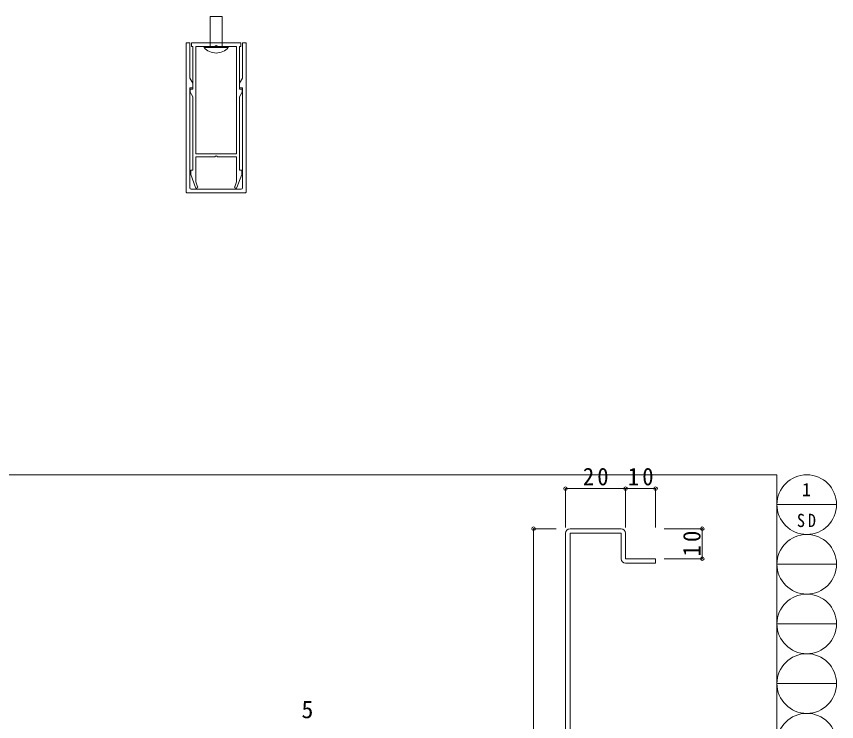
# Model space of a CAD drawing. Units: millimetres at full size, sheet at 1:2; details may follow other scales. Extents: x -1696 to 788, y -1623 to -924.
# Drawn here: x -325.8 to -52.4, y -1159.3 to -924.3 of the extents above; entities that cross this region are included whole.
import ezdxf
from ezdxf.enums import TextEntityAlignment as Align

# ---------------------------------------------------------------- set-up
doc = ezdxf.new("R2010")
doc.units = ezdxf.units.MM
doc.header["$LTSCALE"] = 2
doc.header["$PDMODE"] = 32
doc.header["$PDSIZE"] = 1.2
for name, color, linetype, lineweight in [('0-0_free', 7, 'Continuous', 9), ('1-9_hojyosen', 7, 'Continuous', 9), ('F-0', 5, 'Continuous', 9)]:
    doc.layers.add(name, color=color, linetype=linetype, lineweight=lineweight)
doc.styles.add('ＭＳ ゴシック', font='')
doc.styles.get('ＭＳ ゴシック').set_extended_font_data('MS Gothic')

# ---------------------------------------------------------------- blocks, each defined once
blk = doc.blocks.new('M4ネジ')
at = {"layer": '0-0_free', "lineweight": 18}
for p, q in [((0, -64.8), (0, 64.8)), ((0, 32), (-160, 32)), ((-160, -32), (-160, 32)), ((0, -32), (-160, -32)), ((5.95, -64.8), (0, -64.8))]:
    blk.add_line(p, q, dxfattribs=at)
blk.add_lwpolyline([(5.95, -64.8), (5.95, 64.8), (0, 64.8)], dxfattribs=at)
blk.add_arc((-51.2, 0), 86.4, 311.40962, 48.59038, dxfattribs=at)
blk = doc.blocks.new('FBE509n.')
at = {"layer": '0-0_free'}
for p, q in [((0, 795.2), (0, 0)), ((4.81, 800), (315.19, 800)), ((320, 795.2), (320, 0)), ((19.2, 772.8), (19.2, 240)), ((27.2, 780.8), (292.8, 780.8)), ((300.8, 772.8), (300.8, 240)), ((19.2, 240), (35.2, 240)), ((35.2, 240), (35.2, 216)), ((300.8, 240), (284.8, 240)), ((35.2, 216), (19.2, 188.29)), ((19.2, 188.29), (19.2, 0)), ((19.2, 0), (0, 0)), ((300.8, 0), (320, 0))]:
    blk.add_line(p, q, dxfattribs=at)
blk.add_lwpolyline([(284.8, 240), (284.8, 216), (300.8, 188.29), (300.8, 0)], dxfattribs=at)
for centre, radius, start, end in [((4.8, 795.2), 4.8, 89.85206, 180), ((315.2, 795.2), 4.8, 0, 90.14794), ((27.2, 772.8), 8, 90, 180), ((292.8, 772.8), 8, 0, 90)]:
    blk.add_arc(centre, radius, start, end, dxfattribs=at)
blk = doc.blocks.new('FBE510n.')
at = {"layer": '0-0_free'}
for p, q in [((2.4, 702.4), (27.66, 771.79)), ((39.68, 767.41), (30.4, 741.9)), ((237.12, 767.41), (246.4, 741.9)), ((274.4, 702.4), (249.14, 771.79)), ((2.4, 678.4), (2.4, 702.4)), ((30.4, 608), (30.4, 741.9)), ((246.4, 608), (246.4, 741.9)), ((274.4, 678.4), (274.4, 702.4)), ((14.4, 678.4), (2.4, 678.4)), ((14.4, 678.4), (14.4, 287.34)), ((262.4, 287.34), (262.4, 678.4)), ((262.4, 678.4), (274.4, 678.4)), ((30.4, 608), (131.07, 608)), ((30.4, 592), (30.4, 19.2)), ((30.4, 592), (138.4, 592)), ((246.4, 592), (138.4, 592)), ((145.73, 608), (246.4, 608)), ((246.4, 592), (246.4, 19.2)), ((14.4, 287.34), (0, 262.4)), ((262.4, 287.34), (276.8, 262.4)), ((0, 246.4), (0, 262.4)), ((14.4, 246.4), (0, 246.4)), ((14.4, 19.2), (14.4, 246.4)), ((262.4, 19.2), (262.4, 246.4)), ((6.4, 0), (138.4, 0)), ((30.4, 19.2), (131.07, 19.2)), ((270.4, 0), (138.4, 0)), ((145.73, 19.2), (246.4, 19.2))]:
    blk.add_line(p, q, dxfattribs=at)
for points in [[(262.4, 246.4), (276.8, 246.4), (276.8, 262.4)], [(14.4, 19.2), (6.4, 19.2), (6.4, 0)], [(262.4, 19.2), (270.4, 19.2), (270.4, 0)]]:
    blk.add_lwpolyline(points, dxfattribs=at)
for centre, radius, start, end in [((33.67, 769.6), 6.4, 339.99998, 160), ((243.13, 769.6), 6.4, 20, 200.00002), ((138.4, 611.2), 8, 203.5782, 336.42182), ((138.4, 22.4), 8, 203.57817, 336.42184)]:
    blk.add_arc(centre, radius, start, end, dxfattribs=at)

msp = doc.modelspace()

# ---------------------------------------------------------------- linework, layer by layer
at = {"layer": '1-9_hojyosen', "color": 3}
for p, q in [((-122.734, -1081.66), (-142.734, -1081.66)), ((-142.734, -1081.66), (-142.734, -1094.638)), ((-112.734, -1081.66), (-122.734, -1081.66)), ((-122.734, -1081.66), (-122.734, -1094.638)), ((-112.734, -1081.66), (-112.734, -1094.638)), ((-153.389, -1095.03), (-153.389, -1299.03)), ((-153.389, -1095.03), (-145.875, -1095.03)), ((-97.151, -1095.03), (-109.901, -1095.03)), ((-97.151, -1095.03), (-97.151, -1105.03)), ((-97.151, -1105.03), (-109.901, -1105.03))]:
    msp.add_line(p, q, dxfattribs=at)
at = {"layer": '1-9_hojyosen'}
for p, q in [((-141.234, -1095.03), (-124.234, -1095.03)), ((-142.734, -1096.53), (-142.734, -1297.53)), ((-141.234, -1096.53), (-124.234, -1096.53)), ((-141.234, -1096.53), (-141.234, -1294.53)), ((-124.234, -1105.03), (-124.234, -1096.53)), ((-122.734, -1096.53), (-122.734, -1105.03)), ((-122.734, -1105.03), (-112.734, -1105.03)), ((-122.734, -1106.53), (-112.734, -1106.53)), ((-112.734, -1106.53), (-112.734, -1105.03))]:
    msp.add_line(p, q, dxfattribs=at)
for centre, start, end in [((-141.234, -1096.53), 90, 180), ((-124.234, -1096.53), 0, 90), ((-122.734, -1105.03), 180, 270)]:
    msp.add_arc(centre, 1.5, start, end, dxfattribs=at)
at = {"layer": '1-9_hojyosen', "color": 134}
for p in [(-142.734, -1081.66), (-122.734, -1081.66), (-112.734, -1081.66), (-153.389, -1095.03), (-97.151, -1095.03), (-97.151, -1105.03)]:
    msp.add_point(p, dxfattribs=at)
at = {"layer": 'F-0'}
for p, q in [((-856.265, -1077.054), (-72.265, -1077.054)), ((-72.265, -1077.054), (-72.265, -1623.379)), ((-72.265, -1086.994), (-52.385, -1086.994)), ((-72.265, -1106.874), (-52.385, -1106.874)), ((-72.265, -1126.754), (-52.385, -1126.754)), ((-72.265, -1146.634), (-52.385, -1146.634))]:
    msp.add_line(p, q, dxfattribs=at)
for centre in [(-62.325, -1086.994), (-62.325, -1106.874), (-62.325, -1126.754), (-62.325, -1146.634), (-62.325, -1166.514)]:
    msp.add_circle(centre, 9.94, dxfattribs=at)

# ---------------------------------------------------------------- block references
at = {"layer": '1-9_hojyosen', "xscale": 0.0625, "yscale": 0.0625}
for name, p, rotation in [('M4ネジ', (-259.18, -934.272), 270), ('FBE509n.', (-249.18, -933.072), 180), ('FBE510n.', (-250.53, -933.072), 180)]:
    msp.add_blockref(name, p, dxfattribs=dict(at, rotation=rotation))

# ---------------------------------------------------------------- texts
at = {"layer": '1-9_hojyosen', "style": 'ＭＳ ゴシック'}
for s, height, p in [('1', 4.399, (-63.929, -1085.504)), ('5', 5.865, (-230.765, -1159.947))]:
    msp.add_text(s, height=height, dxfattribs=at).set_placement(p, align=Align.BOTTOM_LEFT)
at = {"layer": '1-9_hojyosen', "attachment_point": 7, "style": 'ＭＳ ゴシック'}
for s, insert, char_height in [('\\T1.27;\\W0.95;20', (-136.984, -1080.66), 5.865), ('\\T1.27;\\W0.95;10', (-121.984, -1080.66), 5.865), ('\\T1.36;\\W0.9;SD', (-65.618, -1094.537), 4.399)]:
    msp.add_mtext(s, dxfattribs=dict(at, insert=insert, char_height=char_height))
at = {"layer": '1-9_hojyosen', "insert": (-97.632, -1104.28), "char_height": 5.865, "attachment_point": 7, "rotation": 90, "style": 'ＭＳ ゴシック'}
msp.add_mtext('\\T1.27;\\W0.95;10', dxfattribs=at)

doc.saveas('drawing.dxf')
